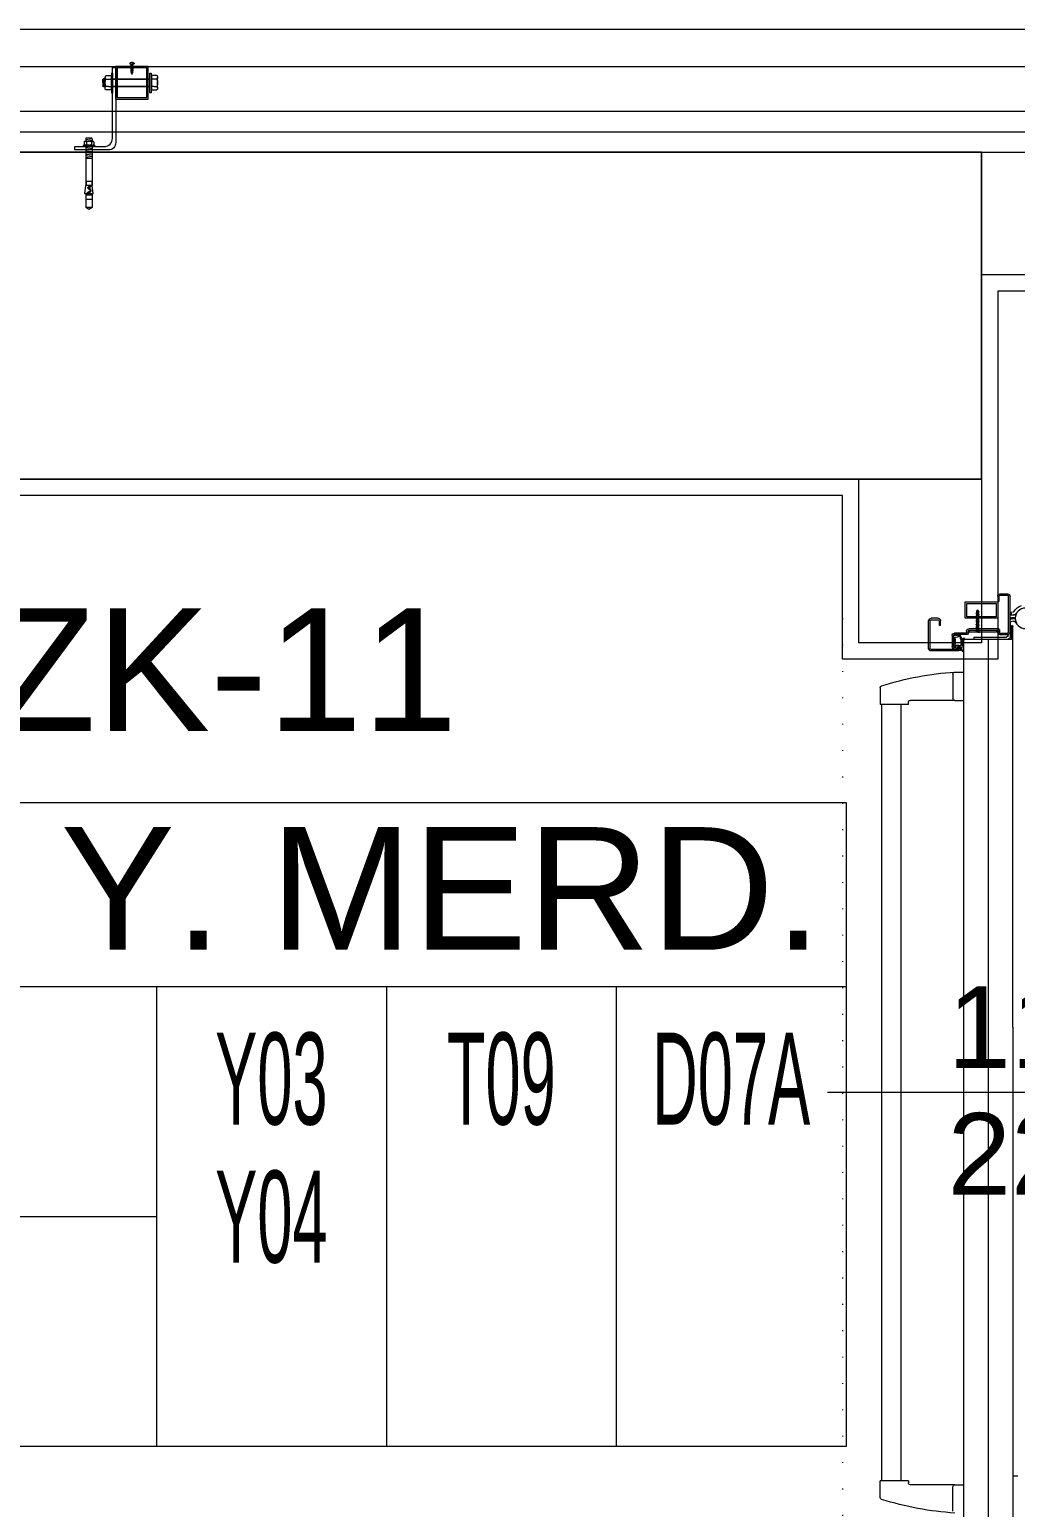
# Model space of a CAD drawing. Extents: x -1073 to 35213, y -1180 to 6950.
# Drawn here: x 3284.4 to 3405, y 3726.8 to 3907.5 of the extents above; entities that cross this region are included whole.
import ezdxf
from ezdxf.enums import TextEntityAlignment as Align

# ---------------------------------------------------------------- set-up
doc = ezdxf.new("R2010")
doc.units = 0
doc.header["$LTSCALE"] = 25
doc.linetypes.add('DOT2', pattern=[0.125, 0, -0.125])
doc.layers.get('0').update_dxf_attribs({"color": 9, "lineweight": 9})
for name, color, linetype, lineweight in [('00', 9, 'Continuous', 9), ('01', 9, 'Continuous', 9), ('06D', 9, 'Continuous', 9), ('07', 9, 'Continuous', 9), ('10', 9, 'Continuous', 9), ('10A', 9, 'Continuous', 9), ('14', 9, 'Continuous', 9), ('21_MAHAL', 9, 'Continuous', 9), ('22', 8, 'Continuous', 9), ('33', 9, 'BATTING', 9)]:
    doc.layers.add(name, color=color, linetype=linetype, lineweight=lineweight)
doc.styles.add('Arial', font='arial.ttf', dxfattribs={"height": 2.5})
doc.styles.add('MuuM_TEXT-STANDART', font='ARIALN.TTF')
doc.linetypes.add('BATTING', pattern='A,0.0001,-0.1,[134,ltypeshp.shx,S=0.1,R=0,X=-0.1,Y=0],-0.2,[134,ltypeshp.shx,S=0.1,R=180,X=0.1,Y=0],-0.1', length=0.4001)

# ---------------------------------------------------------------- blocks, each defined once
blk = doc.blocks.new('p-yng-01')
at = {"ltscale": 2}
for p, q in [((10.49, 12.39), (12.53, 12.39)), ((12.53, 8.93), (12.53, 12.39)), ((12.53, 12.21), (107.47, 12.21)), ((109.51, 12.39), (107.47, 12.39)), ((107.47, 8.93), (107.47, 12.39)), ((12.53, 9.87), (107.47, 9.87)), ((12.04, 3.24), (12.04, 8.69)), ((12.53, 8.93), (12.28, 8.93)), ((107.47, 8.93), (107.72, 8.93)), ((107.96, 3.24), (107.96, 8.69)), ((8.57, 3.24), (8.57, 2.19)), ((8.82, 3.49), (11.79, 3.49)), ((12.04, 3.24), (12.04, 2.19)), ((107.96, 3.24), (107.96, 2.19)), ((111.18, 3.49), (108.21, 3.49)), ((106.87, -3.86), (106.87, -4.46))]:
    blk.add_line(p, q, dxfattribs=at)
at = {"linetype": 'Continuous'}
for p, q in [((2, 5.3), (2, 6.17)), ((2.18, 6.17), (2.18, 5.3)), ((5.68, 6.48), (2.31, 6.48)), ((2.31, 6.3), (5.68, 6.3)), ((5.81, 2.77), (5.81, 6.17)), ((5.99, 2.77), (5.99, 6.17)), ((2.31, 5.17), (2.9, 5.17)), ((2.9, 4.99), (2.31, 4.99)), ((2.9, 4.99), (2.9, 5.17)), ((3.82, 1.85), (3.82, 3.29)), ((4, 1.85), (4, 3.29)), ((4.01, 2.75), (4.08, 2.85)), ((4.04, 3.31), (4.18, 3.39)), ((4.12, 3.59), (5.45, 3.59)), ((5.45, 3.41), (4.12, 3.41)), ((4.12, 2.8), (4.29, 2.91)), ((4.29, 2.92), (4.36, 3.22)), ((4.65, 2.36), (4.41, 2.2)), ((4.46, 2.12), (4.83, 2.36)), ((4.47, 3.41), (5.1, 3.41)), ((4.59, -3.61), (4.59, 2.09)), ((4.69, 2.19), (52, 2.19)), ((5.33, 2.76), (5.34, 3.2)), ((5.35, 3.4), (5.56, 3.32)), ((5.45, 3.23), (5.45, 3.23)), ((5.55, 3.27), (5.46, 3.27)), ((5.58, 3.24), (5.46, 2.85)), ((5.75, 3.19), (5.63, 2.79)), ((5.77, 2.42), (5.98, 2.25)), ((5.78, 2.53), (6.04, 2.33)), ((52, 2.19), (115.31, 2.19)), ((1, 0.54), (0.95, 0.49)), ((1, 0.54), (0.95, 0.49)), ((1, 0.44), (0.95, 0.49)), ((1, 0.44), (0.95, 0.49)), ((1.12, 0.58), (1, 0.54)), ((1.12, 0.58), (1, 0.54)), ((1, 0.44), (1.12, 0.4)), ((1, 0.44), (1.12, 0.4)), ((1.11, 0.4), (1.18, 0.4)), ((1.11, 0.4), (1.18, 0.4)), ((3.27, 0.58), (1.12, 0.58)), ((1.12, 0.58), (1.12, 0.4)), ((3.27, 0.58), (1.12, 0.58)), ((1.12, 0.58), (1.12, 0.4)), ((3.16, 0.4), (1.12, 0.4)), ((3.16, 0.4), (1.12, 0.4)), ((1.14, 0.33), (1.33, 0.66)), ((1.14, 0.33), (1.33, 0.66)), ((1.14, 0.33), (1.16, 0.4)), ((1.14, 0.33), (1.16, 0.4)), ((1.15, 0.32), (1.34, 0.65)), ((1.15, 0.32), (1.34, 0.65)), ((1.2, 0.4), (1.27, 0.4)), ((1.2, 0.4), (1.27, 0.4)), ((1.29, 0.58), (1.21, 0.58)), ((1.29, 0.58), (1.21, 0.58)), ((1.23, 0.33), (1.42, 0.66)), ((1.23, 0.33), (1.42, 0.66)), ((1.23, 0.33), (1.25, 0.4)), ((1.23, 0.33), (1.25, 0.4)), ((1.24, 0.32), (1.43, 0.65)), ((1.24, 0.32), (1.43, 0.65)), ((1.29, 0.4), (1.36, 0.4)), ((1.29, 0.4), (1.36, 0.4)), ((1.38, 0.58), (1.3, 0.58)), ((1.38, 0.58), (1.3, 0.58)), ((1.31, 0.58), (1.32, 0.61)), ((1.31, 0.58), (1.32, 0.61)), ((1.32, 0.33), (1.51, 0.66)), ((1.32, 0.33), (1.51, 0.66)), ((1.32, 0.33), (1.34, 0.4)), ((1.32, 0.33), (1.34, 0.4)), ((1.33, 0.32), (1.52, 0.65)), ((1.33, 0.32), (1.52, 0.65)), ((1.38, 0.4), (1.45, 0.4)), ((1.38, 0.4), (1.45, 0.4)), ((1.47, 0.58), (1.39, 0.58)), ((1.47, 0.58), (1.39, 0.58)), ((1.4, 0.58), (1.41, 0.61)), ((1.4, 0.58), (1.41, 0.61)), ((1.41, 0.33), (1.6, 0.66)), ((1.41, 0.33), (1.6, 0.66)), ((1.41, 0.33), (1.6, 0.66)), ((1.41, 0.33), (1.6, 0.66)), ((1.41, 0.33), (1.43, 0.4)), ((1.41, 0.33), (1.43, 0.4)), ((1.41, 0.33), (1.43, 0.4)), ((1.41, 0.33), (1.43, 0.4)), ((1.42, 0.32), (1.61, 0.65)), ((1.42, 0.32), (1.61, 0.65)), ((1.42, 0.32), (1.61, 0.65)), ((1.42, 0.32), (1.61, 0.65)), ((1.47, 0.4), (1.54, 0.4)), ((1.47, 0.4), (1.54, 0.4)), ((1.47, 0.4), (1.54, 0.4)), ((1.47, 0.4), (1.54, 0.4)), ((1.56, 0.58), (1.48, 0.58)), ((1.56, 0.58), (1.48, 0.58)), ((1.49, 0.58), (1.5, 0.61)), ((1.49, 0.58), (1.5, 0.61)), ((1.5, 0.33), (1.69, 0.66)), ((1.5, 0.33), (1.69, 0.66)), ((1.5, 0.33), (1.52, 0.4)), ((1.5, 0.33), (1.52, 0.4)), ((1.51, 0.32), (1.7, 0.65)), ((1.51, 0.32), (1.7, 0.65)), ((1.56, 0.4), (1.63, 0.4)), ((1.56, 0.4), (1.63, 0.4)), ((1.65, 0.58), (1.57, 0.58)), ((1.65, 0.58), (1.57, 0.58)), ((1.58, 0.58), (1.59, 0.61)), ((1.58, 0.58), (1.59, 0.61)), ((1.58, 0.58), (1.59, 0.61)), ((1.58, 0.58), (1.59, 0.61)), ((1.59, 0.33), (1.78, 0.66)), ((1.59, 0.33), (1.78, 0.66)), ((1.59, 0.33), (1.61, 0.4)), ((1.59, 0.33), (1.61, 0.4)), ((1.6, 0.32), (1.79, 0.65)), ((1.6, 0.32), (1.79, 0.65)), ((1.65, 0.4), (1.72, 0.4)), ((1.65, 0.4), (1.72, 0.4)), ((1.74, 0.58), (1.66, 0.58)), ((1.74, 0.58), (1.66, 0.58)), ((1.67, 0.58), (1.68, 0.61)), ((1.67, 0.58), (1.68, 0.61)), ((1.68, 0.33), (1.87, 0.66)), ((1.68, 0.33), (1.87, 0.66)), ((1.68, 0.33), (1.7, 0.4)), ((1.68, 0.33), (1.7, 0.4)), ((1.69, 0.32), (1.88, 0.65)), ((1.69, 0.32), (1.88, 0.65)), ((1.74, 0.4), (1.81, 0.4)), ((1.74, 0.4), (1.81, 0.4)), ((1.83, 0.58), (1.75, 0.58)), ((1.83, 0.58), (1.75, 0.58)), ((1.76, 0.58), (1.77, 0.61)), ((1.76, 0.58), (1.77, 0.61)), ((1.77, 0.33), (1.96, 0.66)), ((1.77, 0.33), (1.96, 0.66)), ((1.77, 0.33), (1.79, 0.4)), ((1.77, 0.33), (1.79, 0.4)), ((1.78, 0.32), (1.97, 0.65)), ((1.78, 0.32), (1.97, 0.65)), ((1.83, 0.4), (1.9, 0.4)), ((1.83, 0.4), (1.9, 0.4)), ((1.92, 0.58), (1.84, 0.58)), ((1.92, 0.58), (1.84, 0.58)), ((1.85, 0.58), (1.86, 0.61)), ((1.85, 0.58), (1.86, 0.61)), ((1.86, 0.33), (2.05, 0.66)), ((1.86, 0.33), (2.05, 0.66)), ((1.86, 0.33), (1.88, 0.4)), ((1.86, 0.33), (1.88, 0.4)), ((1.87, 0.32), (2.06, 0.65)), ((1.87, 0.32), (2.06, 0.65)), ((1.92, 0.4), (1.99, 0.4)), ((1.92, 0.4), (1.99, 0.4)), ((2.01, 0.58), (1.93, 0.58)), ((2.01, 0.58), (1.93, 0.58)), ((1.94, 0.58), (1.95, 0.61)), ((1.94, 0.58), (1.95, 0.61)), ((1.95, 0.33), (2.14, 0.66)), ((1.95, 0.33), (2.14, 0.66)), ((1.95, 0.33), (1.97, 0.4)), ((1.95, 0.33), (1.97, 0.4)), ((1.96, 0.32), (2.15, 0.65)), ((1.96, 0.32), (2.15, 0.65)), ((2, -2), (2, 0.69)), ((2.01, 0.4), (2.08, 0.4)), ((2.01, 0.4), (2.08, 0.4)), ((2.1, 0.58), (2.02, 0.58)), ((2.1, 0.58), (2.02, 0.58)), ((2.03, 0.58), (2.04, 0.61)), ((2.03, 0.58), (2.04, 0.61)), ((2.04, 0.33), (2.23, 0.66)), ((2.04, 0.33), (2.23, 0.66)), ((2.04, 0.33), (2.06, 0.4)), ((2.04, 0.33), (2.06, 0.4)), ((2.05, 0.32), (2.24, 0.65)), ((2.05, 0.32), (2.24, 0.65)), ((2.1, 0.4), (2.17, 0.4)), ((2.1, 0.4), (2.17, 0.4)), ((2.19, 0.58), (2.11, 0.58)), ((2.19, 0.58), (2.11, 0.58)), ((2.12, 0.58), (2.13, 0.61)), ((2.12, 0.58), (2.13, 0.61)), ((2.13, 0.33), (2.32, 0.66)), ((2.13, 0.33), (2.32, 0.66)), ((2.13, 0.33), (2.15, 0.4)), ((2.13, 0.33), (2.15, 0.4)), ((2.14, 0.32), (2.33, 0.65)), ((2.14, 0.32), (2.33, 0.65)), ((2.19, 0.4), (2.26, 0.4)), ((2.19, 0.4), (2.26, 0.4)), ((2.28, 0.58), (2.2, 0.58)), ((2.28, 0.58), (2.2, 0.58)), ((2.21, 0.58), (2.22, 0.61)), ((2.21, 0.58), (2.22, 0.61)), ((2.22, 0.33), (2.41, 0.66)), ((2.22, 0.33), (2.41, 0.66)), ((2.22, 0.33), (2.24, 0.4)), ((2.22, 0.33), (2.24, 0.4)), ((2.23, 0.32), (2.42, 0.65)), ((2.23, 0.32), (2.42, 0.65)), ((2.28, 0.4), (2.35, 0.4)), ((2.28, 0.4), (2.35, 0.4)), ((2.37, 0.58), (2.29, 0.58)), ((2.37, 0.58), (2.29, 0.58)), ((2.3, 0.58), (2.31, 0.61)), ((2.3, 0.58), (2.31, 0.61)), ((2.31, 0.33), (2.5, 0.66)), ((2.31, 0.33), (2.5, 0.66)), ((2.31, 0.33), (2.33, 0.4)), ((2.31, 0.33), (2.33, 0.4)), ((2.32, 0.32), (2.51, 0.65)), ((2.32, 0.32), (2.51, 0.65)), ((2.37, 0.4), (2.44, 0.4)), ((2.37, 0.4), (2.44, 0.4)), ((2.46, 0.58), (2.38, 0.58)), ((2.46, 0.58), (2.38, 0.58)), ((2.39, 0.58), (2.4, 0.61)), ((2.39, 0.58), (2.4, 0.61)), ((2.4, 0.33), (2.59, 0.66)), ((2.4, 0.33), (2.59, 0.66)), ((2.4, 0.33), (2.59, 0.66)), ((2.4, 0.33), (2.59, 0.66)), ((2.4, 0.33), (2.42, 0.4)), ((2.4, 0.33), (2.42, 0.4)), ((2.4, 0.33), (2.42, 0.4)), ((2.4, 0.33), (2.42, 0.4)), ((2.41, 0.32), (2.6, 0.65)), ((2.41, 0.32), (2.6, 0.65)), ((2.41, 0.32), (2.6, 0.65)), ((2.41, 0.32), (2.6, 0.65)), ((2.46, 0.4), (2.53, 0.4)), ((2.46, 0.4), (2.56, 0.4)), ((2.46, 0.4), (2.53, 0.4)), ((2.46, 0.4), (2.56, 0.4)), ((2.55, 0.58), (2.47, 0.58)), ((2.55, 0.58), (2.47, 0.58)), ((2.48, 0.58), (2.49, 0.61)), ((2.48, 0.58), (2.49, 0.61)), ((2.49, 0.33), (2.68, 0.66)), ((2.49, 0.33), (2.68, 0.66)), ((2.49, 0.33), (2.51, 0.4)), ((2.49, 0.33), (2.51, 0.4)), ((2.5, 0.32), (2.69, 0.65)), ((2.5, 0.32), (2.69, 0.65)), ((2.55, 0.4), (2.62, 0.4)), ((2.55, 0.4), (2.62, 0.4)), ((2.64, 0.58), (2.56, 0.58)), ((2.6, 0.58), (2.56, 0.58)), ((2.64, 0.58), (2.56, 0.58)), ((2.6, 0.58), (2.56, 0.58)), ((2.6, 0.4), (2.56, 0.4)), ((2.6, 0.4), (2.56, 0.4)), ((2.57, 0.58), (2.58, 0.61)), ((2.57, 0.58), (2.58, 0.61)), ((2.57, 0.58), (2.58, 0.61)), ((2.57, 0.58), (2.58, 0.61)), ((2.58, 0.33), (2.77, 0.66)), ((2.58, 0.33), (2.77, 0.66)), ((2.58, 0.33), (2.6, 0.4)), ((2.58, 0.33), (2.6, 0.4)), ((2.59, 0.32), (2.78, 0.65)), ((2.59, 0.32), (2.78, 0.65)), ((2.64, 0.4), (2.71, 0.4)), ((2.73, 0.58), (2.65, 0.58)), ((2.66, 0.58), (2.67, 0.61)), ((2.67, 0.33), (2.86, 0.66)), ((2.67, 0.33), (2.69, 0.4)), ((2.68, 0.32), (2.87, 0.65)), ((2.73, 0.4), (2.8, 0.4)), ((2.82, 0.58), (2.74, 0.58)), ((2.75, 0.58), (2.76, 0.61)), ((2.76, 0.33), (2.95, 0.66)), ((2.76, 0.33), (2.78, 0.4)), ((2.77, 0.32), (2.96, 0.65)), ((2.82, 0.4), (2.89, 0.4)), ((2.91, 0.58), (2.83, 0.58)), ((2.84, 0.58), (2.85, 0.61)), ((2.85, 0.33), (3.04, 0.66)), ((2.85, 0.33), (2.87, 0.4)), ((2.86, 0.32), (3.05, 0.65)), ((2.91, 0.4), (2.98, 0.4)), ((3, 0.58), (2.92, 0.58)), ((2.93, 0.58), (2.94, 0.61)), ((2.94, 0.33), (3.13, 0.66)), ((2.94, 0.33), (2.96, 0.4)), ((2.95, 0.32), (3.14, 0.65)), ((3, 0.4), (3.07, 0.4)), ((3.09, 0.58), (3.01, 0.58)), ((3.02, 0.58), (3.03, 0.61)), ((3.03, 0.33), (3.22, 0.66)), ((3.03, 0.33), (3.05, 0.4)), ((3.04, 0.32), (3.23, 0.65)), ((3.09, 0.4), (3.16, 0.4)), ((3.18, 0.58), (3.1, 0.58)), ((3.11, 0.58), (3.12, 0.61)), ((3.12, 0.33), (3.31, 0.66)), ((3.12, 0.33), (3.14, 0.4)), ((3.13, 0.32), (3.32, 0.65)), ((3.18, 0.4), (3.25, 0.4)), ((3.27, 0.58), (3.19, 0.58)), ((3.2, 0.58), (3.21, 0.61)), ((3.21, 0.33), (3.4, 0.66)), ((3.21, 0.33), (3.23, 0.4)), ((3.22, 0.32), (3.41, 0.65)), ((3.27, 0.4), (3.34, 0.4)), ((3.36, 0.58), (3.28, 0.58)), ((3.29, 0.58), (3.3, 0.61)), ((3.3, -1.95), (3.3, 1.56)), ((3.3, 0.33), (3.49, 0.66)), ((3.3, 0.33), (3.32, 0.4)), ((3.31, 0.32), (3.5, 0.65)), ((3.36, 0.4), (3.43, 0.4)), ((3.45, 0.58), (3.37, 0.58)), ((3.38, 0.58), (3.39, 0.61)), ((3.39, 0.33), (3.58, 0.66)), ((3.39, 0.33), (3.41, 0.4)), ((3.4, 0.32), (3.59, 0.65)), ((3.45, 0.4), (3.55, 0.4)), ((3.54, 0.58), (3.46, 0.58)), ((3.47, 0.58), (3.48, 0.61)), ((3.48, -1.98), (3.48, 1.56)), ((3.68, 1.45), (3.48, 1.45)), ((3.59, 0.58), (3.55, 0.58)), ((3.59, 0.4), (3.55, 0.4)), ((3.56, 0.58), (3.57, 0.61)), ((3.59, 1.63), (3.62, 1.62)), ((3.65, 0.74), (3.59, 0.58)), ((3.65, 0.24), (3.59, 0.4)), ((3.68, 0.52), (3.64, 0.52)), ((3.68, 0.46), (3.64, 0.46)), ((3.7, 1.78), (3.67, 1.79)), ((3.68, -1.86), (3.68, 1.45)), ((3.68, 0.52), (3.68, 0.73)), ((3.68, 0.46), (3.68, 0.24)), ((4.3, 0.93), (4.59, 0.93)), ((4.3, 0.93), (4.3, -3.06)), ((-0.99, -2.3), (-0.99, -3.2)), ((-0.81, -2.3), (-0.81, -3.2)), ((-0.1, -2.18), (-0.69, -2.18)), ((3.7, -3.32), (-0.69, -3.32)), ((3.7, -3.5), (-0.69, -3.5)), ((-0.1, -2), (-0.1, -2.18)), ((1.23, -3.95), (1.3, -3.6)), ((1.3, -3.6), (1.59, -3.67)), ((1.59, -3.5), (1.59, -4.06)), ((1.89, -3.5), (1.89, -4.13)), ((2.7, -3.56), (2.62, -3.56)), ((4.4, -3.56), (2.7, -3.56)), ((3.3, -2.18), (3.3, -1.95)), ((3.3, -1.95), (3.3, -1.98)), ((3.3, -1.95), (3.3, -1.98)), ((3.48, -1.86), (3.68, -1.86)), ((3.59, -2.04), (3.62, -2.03)), ((3.7, -2.19), (3.67, -2.2)), ((3.82, -2.26), (3.82, -3.2)), ((4, -2.26), (4, -3.2)), ((4.1, -3.26), (4, -3.26)), ((4.4, -3.66), (4.4, -3.56)), ((1.59, -3.67), (1.49, -4.14)), ((2.84, -4.45), (2.42, -4.08)), ((2.9, -3.66), (2.9, -3.76)), ((2.9, -3.66), (4.54, -3.66)), ((52, -3.86), (3, -3.86)), ((52, -3.86), (117.3, -3.86))]:
    blk.add_line(p, q, dxfattribs=at)
at = {"linetype": 'DOT2'}
blk.add_lwpolyline([(2, 17), (118, 17)], dxfattribs=at)
at = {"linetype": 'Continuous'}
for points in [[(2, -2), (2, 2), (0, 2), (0, -2)], [(1.8, -1.8), (1.8, 1.8), (0.2, 1.8), (0.2, -1.8)]]:
    blk.add_lwpolyline(points, close=True, dxfattribs=at)
at = {"ltscale": 0.29}
blk.add_lwpolyline([(4.69, -0.83), (115.31, -0.84)], dxfattribs=at)
at = {"linetype": 'Continuous'}
blk.add_lwpolyline([(-0.69, -2), (-0.1, -2)], dxfattribs=at)
blk.add_circle((2, -5.39), 1.26, dxfattribs=at)
at = {"ltscale": 2}
for centre, radius, start, end in [((45.73, 0.95), 37.22, 162.3802, 176.4723), ((10.49, 12.15), 0.247, 90, 162.3802), ((109.51, 12.15), 0.247, 17.6198, 90), ((74.27, 0.95), 37.22, 3.5277, 17.6198), ((12.28, 8.69), 0.247, 90, 180), ((107.72, 8.69), 0.247, 0, 90), ((8.82, 3.24), 0.247, 90, 180), ((11.79, 3.24), 0.247, 0, 90), ((108.21, 3.24), 0.247, 90, 180)]:
    blk.add_arc(centre, radius, start, end, dxfattribs=at)
at = {"linetype": 'Continuous'}
for centre, radius, start, end in [((2.31, 6.17), 0.309, 90, 180), ((2.31, 6.17), 0.13, 90, 180), ((5.68, 6.17), 0.309, 0, 90), ((5.68, 6.17), 0.309, 0, 90), ((5.68, 6.17), 0.13, 0, 90), ((5.68, 6.17), 0.13, 0, 90), ((2.31, 5.3), 0.309, 180, 270), ((2.31, 5.3), 0.13, 180, 270), ((3.56, 1.56), 0.259, 63.211, 180), ((3.74, 1.85), 0.259, 243.215, 0), ((3.74, 1.85), 0.0798, 243.2115, 0), ((4.12, 3.29), 0.299, 90, 180), ((4.12, 3.29), 0.12, 90, 180), ((4.03, 3.12), 0.0312, 100.8786, 243.4258), ((4.1, 2.71), 0.0959, 154.0369, 249.2134), ((4.1, 3.22), 0.157, 239.3013, 259.1148), ((4.13, 2.86), 0.133, 128.8627, 148.8778), ((4.03, 2.92), 0.0132, 148.8705, 187.3774), ((4.04, 2.92), 0.0264, 187.3783, 268.9641), ((4.06, 3.29), 0.0235, 121.8829, 242.3954), ((4.04, 3.23), 0.0871, 263.7597, 337.0285), ((4.05, 2.85), 0.049, 80.765, 103.2427), ((3.68, 2.57), 0.784, 57.2254, 62.3935), ((4.01, 3.04), 0.0905, 294.1976, 348.1638), ((4.06, 2.87), 0.0282, 333.7959, 80.7687), ((4.06, 3.03), 0.0377, 348.1661, 79.1104), ((5.9, 6.49), 4.28, 244.6875, 253.0507), ((4.09, 3.21), 0.0282, 337.0285, 57.2131), ((4.16, 2.77), 0.0479, 134.0198, 235.7455), ((4.92, 4.02), 1.51, 238.7149, 261.6894), ((4.25, 3.27), 0.141, 80.0177, 120.3968), ((4.77, 6.23), 2.87, 260.017, 279.9465), ((4.27, 2.93), 0.0188, 312.4272, 347.199), ((4.39, 3.22), 0.0358, 79.2474, 167.2037), ((4.44, 2.16), 0.0479, 122.6999, 302.6999), ((4.83, 5.51), 2.3, 259.2417, 281.0784), ((4.69, 2.09), 0.0998, 90, 180), ((4.64, 2.37), 0.0192, 302.623, 73.0521), ((5.05, 4.91), 2.41, 261.4527, 275.8288), ((4.85, 2.33), 0.0383, 85.2104, 122.7022), ((5.09, 5.19), 2.83, 265.2016, 282.9973), ((5.29, 3.26), 0.153, 69.1739, 99.9465), ((5.28, 3.2), 0.0575, 359.4411, 101.073), ((5.29, 2.59), 0.0767, 275.8292, 21.9624), ((5.74, 2.77), 0.403, 181.2939, 201.9637), ((5.46, 3.25), 0.0235, 90.7292, 220.5483), ((5.72, 2.77), 0.274, 162.8619, 0), ((5.45, 3.28), 0.309, 342.8599, 90), ((5.45, 3.28), 0.13, 342.8582, 90), ((5.32, 3.1), 0.183, 14.7185, 46.0603), ((6.28, 2.82), 0.796, 175.9723, 187.9232), ((5.59, 2.86), 0.108, 139.809, 171.2848), ((5.7, 2.74), 0.216, 188.6789, 284.0284), ((5.12, 3), 0.405, 353.3622, 21.0615), ((5.47, 2.96), 0.0518, 319.8052, 349.7927), ((5.55, 3.3), 0.0223, 269.4232, 71.2563), ((5.72, 2.77), 0.0948, 162.8632, 0), ((5.74, 2.38), 0.0479, 51.8479, 102.9919), ((5.76, 2.51), 0.0288, 52.198, 104.0165), ((6.01, 2.29), 0.0479, 232.201, 52.2001), ((0.94, 0.72), 0.235, 274.361, 322.1025), ((0.94, 0.72), 0.235, 274.361, 322.1025), ((0.94, 0.25), 0.235, 37.8975, 85.639), ((0.94, 0.25), 0.235, 37.8975, 85.639), ((1.15, 0.33), 0.00583, 150.3204, 330.3204), ((1.15, 0.33), 0.00583, 150.3204, 330.3204), ((1.24, 0.33), 0.00583, 150.3204, 330.3204), ((1.24, 0.33), 0.00583, 150.3204, 330.3204), ((1.33, 0.33), 0.00583, 150.3204, 330.3204), ((1.33, 0.33), 0.00583, 150.3204, 330.3204), ((1.34, 0.66), 0.00583, 330.3204, 150.3204), ((1.34, 0.66), 0.00583, 330.3204, 150.3204), ((1.42, 0.33), 0.00583, 150.3204, 330.3204), ((1.42, 0.33), 0.00583, 150.3204, 330.3204), ((1.42, 0.33), 0.00583, 150.3204, 330.3204), ((1.42, 0.33), 0.00583, 150.3204, 330.3204), ((1.43, 0.66), 0.00583, 330.3204, 150.3204), ((1.43, 0.66), 0.00583, 330.3204, 150.3204), ((1.51, 0.33), 0.00583, 150.3204, 330.3204), ((1.51, 0.33), 0.00583, 150.3204, 330.3204), ((1.51, 0.33), 0.00583, 150.3204, 330.3204), ((1.51, 0.33), 0.00583, 150.3204, 330.3204), ((1.52, 0.66), 0.00583, 330.3204, 150.3204), ((1.52, 0.66), 0.00583, 330.3204, 150.3204), ((1.6, 0.33), 0.00583, 150.3204, 330.3204), ((1.6, 0.33), 0.00583, 150.3204, 330.3204), ((1.61, 0.66), 0.00583, 330.3204, 150.3204), ((1.61, 0.66), 0.00583, 330.3204, 150.3204), ((1.61, 0.66), 0.00583, 330.3204, 150.3204), ((1.61, 0.66), 0.00583, 330.3204, 150.3204), ((1.69, 0.33), 0.00583, 150.3204, 330.3204), ((1.69, 0.33), 0.00583, 150.3204, 330.3204), ((1.7, 0.66), 0.00583, 330.3204, 150.3204), ((1.7, 0.66), 0.00583, 330.3204, 150.3204), ((1.78, 0.33), 0.00583, 150.3204, 330.3204), ((1.78, 0.33), 0.00583, 150.3204, 330.3204), ((1.79, 0.66), 0.00583, 330.3204, 150.3204), ((1.79, 0.66), 0.00583, 330.3204, 150.3204), ((1.87, 0.33), 0.00583, 150.3204, 330.3204), ((1.87, 0.33), 0.00583, 150.3204, 330.3204), ((1.88, 0.66), 0.00583, 330.3204, 150.3204), ((1.88, 0.66), 0.00583, 330.3204, 150.3204), ((1.96, 0.33), 0.00583, 150.3204, 330.3204), ((1.96, 0.33), 0.00583, 150.3204, 330.3204), ((1.97, 0.66), 0.00583, 330.3204, 150.3204), ((1.97, 0.66), 0.00583, 330.3204, 150.3204), ((2.05, 0.33), 0.00583, 150.3204, 330.3204), ((2.05, 0.33), 0.00583, 150.3204, 330.3204), ((2.06, 0.66), 0.00583, 330.3204, 150.3204), ((2.06, 0.66), 0.00583, 330.3204, 150.3204), ((2.14, 0.33), 0.00583, 150.3204, 330.3204), ((2.14, 0.33), 0.00583, 150.3204, 330.3204), ((2.15, 0.66), 0.00583, 330.3204, 150.3204), ((2.15, 0.66), 0.00583, 330.3204, 150.3204), ((2.23, 0.33), 0.00583, 150.3204, 330.3204), ((2.23, 0.33), 0.00583, 150.3204, 330.3204), ((2.24, 0.66), 0.00583, 330.3204, 150.3204), ((2.24, 0.66), 0.00583, 330.3204, 150.3204), ((2.32, 0.33), 0.00583, 150.3204, 330.3204), ((2.32, 0.33), 0.00583, 150.3204, 330.3204), ((2.33, 0.66), 0.00583, 330.3204, 150.3204), ((2.33, 0.66), 0.00583, 330.3204, 150.3204), ((2.41, 0.33), 0.00583, 150.3204, 330.3204), ((2.41, 0.33), 0.00583, 150.3204, 330.3204), ((2.41, 0.33), 0.00583, 150.3204, 330.3204), ((2.41, 0.33), 0.00583, 150.3204, 330.3204), ((2.42, 0.66), 0.00583, 330.3204, 150.3204), ((2.42, 0.66), 0.00583, 330.3204, 150.3204), ((2.5, 0.33), 0.00583, 150.3204, 330.3204), ((2.5, 0.33), 0.00583, 150.3204, 330.3204), ((2.51, 0.66), 0.00583, 330.3204, 150.3204), ((2.51, 0.66), 0.00583, 330.3204, 150.3204), ((2.59, 0.33), 0.00583, 150.3204, 330.3204), ((2.59, 0.33), 0.00583, 150.3204, 330.3204), ((2.6, 0.66), 0.00583, 330.3204, 150.3204), ((2.6, 0.66), 0.00583, 330.3204, 150.3204), ((2.6, 0.66), 0.00583, 330.3204, 150.3204), ((2.6, 0.66), 0.00583, 330.3204, 150.3204), ((2.68, 0.33), 0.00583, 150.3204, 330.3204), ((2.69, 0.66), 0.00583, 330.3204, 150.3204), ((2.77, 0.33), 0.00583, 150.3204, 330.3204), ((2.78, 0.66), 0.00583, 330.3204, 150.3204), ((2.86, 0.33), 0.00583, 150.3204, 330.3204), ((2.87, 0.66), 0.00583, 330.3204, 150.3204), ((2.95, 0.33), 0.00583, 150.3204, 330.3204), ((2.96, 0.66), 0.00583, 330.3204, 150.3204), ((3.04, 0.33), 0.00583, 150.3204, 330.3204), ((3.05, 0.66), 0.00583, 330.3204, 150.3204), ((3.13, 0.33), 0.00583, 150.3204, 330.3204), ((3.14, 0.66), 0.00583, 330.3204, 150.3204), ((3.22, 0.33), 0.00583, 150.3204, 330.3204), ((3.23, 0.66), 0.00583, 330.3204, 150.3204), ((3.31, 0.33), 0.00583, 150.3204, 330.3204), ((3.32, 0.66), 0.00583, 330.3204, 150.3204), ((3.4, 0.33), 0.00583, 150.3204, 330.3204), ((3.41, 0.66), 0.00583, 330.3204, 150.3204), ((3.56, 1.56), 0.0798, 63.202, 180), ((3.5, 0.66), 0.00583, 330.3204, 150.3204), ((3.59, 0.66), 0.00583, 330.3204, 150.3204), ((3.64, 0.49), 0.0291, 90, 270), ((3.66, 0.73), 0.015, 0, 150.0864), ((3.66, 0.24), 0.015, 209.9136, 0), ((-0.69, -2.3), 0.299, 90, 180), ((-0.69, -3.2), 0.299, 180, 270), ((-0.69, -2.3), 0.12, 90, 180), ((-0.69, -3.2), 0.12, 180, 270), ((2.62, -3.86), 0.599, 143.1286, 207.6333), ((2.62, -3.86), 0.299, 90, 228.3987), ((3, -3.66), 0.0998, 90, 180), ((3.56, -1.97), 0.259, 181.1025, 296.789), ((3.56, -1.97), 0.0798, 183.5852, 296.798), ((3.74, -2.26), 0.259, 0, 116.785), ((3.74, -2.26), 0.0798, 0, 116.7885), ((3.7, -3.2), 0.299, 270, 0), ((3.7, -3.2), 0.12, 270, 0), ((4.1, -3.06), 0.2, 270, 0), ((4.1, -3.06), 0.499, 270, 0), ((4.54, -3.61), 0.0499, 270, 0), ((2, -5.39), 1.63, 118.3166, 163.1721), ((1.2, -4.07), 0.297, 318.0259, 347.3911), ((1.39, -4.06), 0.2, 292.0474, 0), ((3, -3.76), 0.0998, 180, 270)]:
    blk.add_arc(centre, radius, start, end, dxfattribs=at)
at = {"linetype": 'DOT2'}
blk.add_arc((2, -5.39), 115.41, 269.9997, 0.8132, dxfattribs=at)
blk = doc.blocks.new('0_doorno')
blk.add_lwpolyline([(4.5, 0), (12.5, 0)])
blk.add_ellipse((0, 0), major_axis=(-4.5, 0), ratio=0.666667)
at = {"style": 'Arial'}
blk.add_attdef('YUKSEKLIK', text='', height=2, dxfattribs=at).set_placement((5, 5.9), align=Align.TOP_LEFT)
blk.add_attdef('GENISLIK', text='', height=2, dxfattribs=at).set_placement((5, -1.895), align=Align.BOTTOM_LEFT)
blk.add_attdef('KAPINO', text='', height=1.4, dxfattribs=at).set_placement((-0.019, -0.035), align=Align.MIDDLE)
blk = doc.blocks.new('cxvxv')
for p, q in [((-21988.4, 8560.98, 0), (-21988.4, 8560.32, 0)), ((-21988.4, 8560.32, 0), (-21986.64, 8560.32, 0)), ((-21986.86, 8561.07, 0), (-21988.18, 8561.07, 0)), ((-21988.02, 8561.25, 0), (-21987.03, 8561.3, 0)), ((-21988.02, 8561.25, 0), (-21988, 8561.26, 0)), ((-21988, 8561.23, 0), (-21988.02, 8561.25, 0)), ((-21988.02, 8561.13, 0), (-21987.03, 8561.19, 0)), ((-21988.02, 8561.13, 0), (-21988, 8561.14, 0)), ((-21988, 8561.11, 0), (-21988.02, 8561.13, 0)), ((-21988.02, 8560.32, 0), (-21987.02, 8560.32, 0)), ((-21988.02, 8560.28, 0), (-21988.02, 8560.32, 0)), ((-21988.02, 8560.11, 0), (-21988.02, 8555.61, 0)), ((-21988, 8561.3, 0), (-21987.94, 8561.35, 0)), ((-21988, 8561.26, 0), (-21988, 8561.3, 0)), ((-21988, 8561.14, 0), (-21988, 8561.23, 0)), ((-21988, 8561.07, 0), (-21988, 8561.11, 0)), ((-21987.96, 8560.98, 0), (-21987.96, 8560.32, 0)), ((-21987.54, 8561.35, 0), (-21987.94, 8561.35, 0)), ((-21987.7, 8561.05, 0), (-21987.7, 8561.08, 0)), ((-21987.7, 8561.07, 0), (-21987.7, 8561.07, 0)), ((-21987.54, 8561.35, 0), (-21987.1, 8561.35, 0)), ((-21987.03, 8561.3, 0), (-21987.1, 8561.35, 0)), ((-21987.08, 8560.64, 0), (-21987.08, 8560.98, 0)), ((-21987.08, 8560.64, 0), (-21987.08, 8560.32, 0)), ((-21987.06, 8560.32, 0), (-21987.06, 8560.28, 0)), ((-21987.06, 8555.61, 0), (-21987.06, 8560.11, 0)), ((-21987.05, 8561.32, 0), (-21987.03, 8561.3, 0)), ((-21987.03, 8561.3, 0), (-21987.05, 8561.28, 0)), ((-21987.03, 8561.3, 0), (-21987.05, 8561.29, 0)), ((-21987.05, 8561.28, 0), (-21987.05, 8561.2, 0)), ((-21987.05, 8561.2, 0), (-21987.03, 8561.19, 0)), ((-21987.03, 8561.19, 0), (-21987.05, 8561.17, 0)), ((-21987.05, 8561.17, 0), (-21987.05, 8561.08, 0)), ((-21987.05, 8561.08, 0), (-21987.03, 8561.07, 0)), ((-21987.02, 8560.32, 0), (-21987.02, 8560.28, 0)), ((-21987.02, 8555.61, 0), (-21987.02, 8560.11, 0)), ((-21986.64, 8560.32, 0), (-21986.64, 8560.98, 0)), ((-21988.4, 8555.4, 0), (-21986.64, 8555.4, 0)), ((-21988.4, 8554.74, 0), (-21988.4, 8555.4, 0)), ((-21986.86, 8554.65, 0), (-21988.17, 8554.65, 0)), ((-21988.02, 8555.44, 0), (-21988.02, 8555.4, 0)), ((-21988.02, 8555.4, 0), (-21987.02, 8555.4, 0)), ((-21987.96, 8554.74, 0), (-21987.96, 8555.4, 0)), ((-21987.08, 8555.08, 0), (-21987.08, 8555.4, 0)), ((-21987.08, 8555.08, 0), (-21987.08, 8554.74, 0)), ((-21987.06, 8555.4, 0), (-21987.06, 8555.44, 0)), ((-21987.02, 8555.4, 0), (-21987.02, 8555.44, 0)), ((-21986.64, 8555.4, 0), (-21986.64, 8554.74, 0))]:
    blk.add_line(p, q)
at = {"elevation": 0}
for points in [[(-21986.3, 8560.11), (-21988.7, 8560.11), (-21988.7, 8560.28), (-21986.3, 8560.28)], [(-21986.3, 8555.61), (-21988.7, 8555.61), (-21988.7, 8555.44), (-21986.3, 8555.44)]]:
    blk.add_lwpolyline(points, close=True, dxfattribs=at)
for points in [[(-21987.98, 8560.28), (-21987.98, 8560.32)], [(-21987.98, 8560.11), (-21987.98, 8555.61)], [(-21987.98, 8555.44), (-21987.98, 8555.4)]]:
    blk.add_lwpolyline(points, dxfattribs=at)
for centre, radius, start, end in [((-21988.18, 8560.75, 0), 0.315, 45.8497, 134.1503), ((-21987.52, 8559.95, 0), 1.12, 66.8701, 113.1299), ((-21987.52, 8559.95, 0), 1.12, 66.8701, 113.1299), ((-21986.86, 8560.76, 0), 0.313, 45.449, 134.551), ((-21988.18, 8554.97, 0), 0.315, 225.8497, 314.1503), ((-21987.52, 8555.77, 0), 1.12, 246.8701, 293.1299), ((-21987.52, 8555.77, 0), 1.12, 246.8701, 293.1299), ((-21986.86, 8554.96, 0), 0.313, 225.449, 314.551)]:
    blk.add_arc(centre, radius, start, end)
blk = doc.blocks.new('VIDA')
for p, q in [((-18071.9, 6524), (-18070.1, 6524.7)), ((-18069.7, 6524.9), (-18070.6, 6523.2)), ((-18070.6, 6523.2), (-18070.1, 6524.7)), ((-18070.1, 6524.7), (-18069.9, 6525.1)), ((-18069.9, 6525.1), (-18070.1, 6524.1)), ((-18070, 6524.3), (-18069.8, 6525.1)), ((-18069.9, 6525.1), (-18069.8, 6525.1)), ((-18069.8, 6525.1), (-18069.7, 6524.9)), ((-18069.7, 6524.9), (-18069.3, 6525)), ((-18069.6, 6522.8), (-18069.1, 6525)), ((-18068.9, 6525.3), (-18069.4, 6522.4)), ((-18069.3, 6522.4), (-18068.9, 6525.3)), ((-18069.3, 6525), (-18069.1, 6525)), ((-18069.1, 6525), (-18068.9, 6525.3)), ((-18068.9, 6525.3), (-18068.9, 6525.3)), ((-18068.9, 6525.3), (-18068.7, 6525)), ((-18068.7, 6522.8), (-18068.2, 6525)), ((-18068.7, 6525), (-18068.2, 6525)), ((-18068, 6525.3), (-18068.5, 6522.4)), ((-18068.4, 6522.4), (-18067.9, 6525.3)), ((-18068.2, 6525), (-18068, 6525.3)), ((-18067.7, 6525), (-18068.2, 6522.8)), ((-18067.9, 6525.3), (-18068, 6525.3)), ((-18067.9, 6525.3), (-18067.7, 6525)), ((-18067.7, 6522.8), (-18067.2, 6525)), ((-18067.7, 6525), (-18067.2, 6525)), ((-18067, 6525.3), (-18067.5, 6522.4)), ((-18067.4, 6522.4), (-18066.9, 6525.3)), ((-18067.2, 6525), (-18067, 6525.3)), ((-18066.7, 6525), (-18067.2, 6522.8)), ((-18066.9, 6525.3), (-18067, 6525.3)), ((-18066.9, 6525.3), (-18066.7, 6525)), ((-18066.3, 6525), (-18066.7, 6525)), ((-18066.7, 6522.8), (-18066.3, 6525)), ((-18066.1, 6525.3), (-18066.5, 6522.4)), ((-18066.5, 6522.4), (-18066, 6525.3)), ((-18066.3, 6525), (-18066.1, 6525.3)), ((-18065.8, 6525), (-18066.3, 6522.8)), ((-18066, 6525.3), (-18066.1, 6525.3)), ((-18066, 6525.3), (-18065.8, 6525)), ((-18065.8, 6522.8), (-18065.3, 6525)), ((-18065.8, 6525), (-18065.3, 6525)), ((-18065.1, 6525.3), (-18065.6, 6522.4)), ((-18065.5, 6522.4), (-18065, 6525.3)), ((-18065.3, 6525), (-18065.1, 6525.3)), ((-18064.8, 6525), (-18065.3, 6522.8)), ((-18065.1, 6525.3), (-18065, 6525.3)), ((-18065, 6525.3), (-18064.8, 6525)), ((-18064.8, 6525), (-18064.3, 6525)), ((-18064.8, 6522.8), (-18064.3, 6525)), ((-18064.1, 6525.3), (-18064.6, 6522.4)), ((-18064.5, 6522.4), (-18064, 6525.3)), ((-18064.3, 6525), (-18064.1, 6525.3)), ((-18063.8, 6525), (-18064.3, 6522.8)), ((-18064, 6525.3), (-18064.1, 6525.3)), ((-18064, 6525.3), (-18063.8, 6525)), ((-18063.8, 6522.8), (-18062, 6525)), ((-18062, 6525), (-18063.8, 6525)), ((-18063.6, 6522.4), (-18061.7, 6525.3)), ((-18061.8, 6525.3), (-18063.6, 6522.4)), ((-18061.5, 6525), (-18063.4, 6522.8)), ((-18061.7, 6525.3), (-18063.2, 6525.3)), ((-18062.6, 6522.4), (-18062.1, 6525.3)), ((-18062.4, 6525), (-18062.2, 6525.3)), ((-18061.5, 6525), (-18062.4, 6525)), ((-18061.5, 6522.8), (-18062.4, 6525)), ((-18061.9, 6525), (-18062.4, 6522.8)), ((-18062.2, 6525.3), (-18062.1, 6525.3)), ((-18062.2, 6525.3), (-18061.3, 6522.4)), ((-18062.1, 6525.3), (-18061.9, 6525)), ((-18062, 6525), (-18061.8, 6525.3)), ((-18061.9, 6525), (-18061.4, 6525)), ((-18061.9, 6522.8), (-18061.4, 6525)), ((-18061.2, 6525.3), (-18061.7, 6522.4)), ((-18061.7, 6525.3), (-18061.5, 6525)), ((-18061.6, 6522.4), (-18061.2, 6525.3)), ((-18061.4, 6525), (-18061.2, 6525.3)), ((-18061, 6525), (-18061.4, 6522.8)), ((-18061.2, 6525.3), (-18061, 6525)), ((-18061.2, 6525.3), (-18061.2, 6525.3)), ((-18061, 6525), (-18060.5, 6525)), ((-18060.9, 6522.8), (-18060.5, 6525)), ((-18060.7, 6522.4), (-18060.2, 6525.3)), ((-18060.3, 6525.3), (-18060.7, 6522.4)), ((-18060.5, 6525), (-18060.3, 6525.3)), ((-18060, 6525), (-18060.5, 6522.8)), ((-18060.3, 6525.3), (-18060.2, 6525.3)), ((-18060.2, 6525.3), (-18060, 6525)), ((-18060, 6525), (-18059.5, 6525)), ((-18060, 6522.8), (-18059.5, 6525)), ((-18059.3, 6525.3), (-18059.8, 6522.4)), ((-18059.7, 6522.4), (-18059.2, 6525.3)), ((-18059.5, 6525), (-18059.3, 6525.3)), ((-18059.3, 6525.3), (-18059.2, 6525.3)), ((-18058.1, 6526.6), (-18059.2, 6526.6)), ((-18059.2, 6521.2), (-18059.2, 6526.6)), ((-18072, 6523.9), (-18071.9, 6524)), ((-18071.9, 6523.8), (-18072, 6523.9)), ((-18069.6, 6522.9), (-18071.9, 6523.8)), ((-18070.1, 6524.1), (-18070, 6524.3)), ((-18069.6, 6522.8), (-18069.6, 6522.9)), ((-18069.4, 6522.4), (-18069.6, 6522.8)), ((-18069.3, 6522.4), (-18069.4, 6522.4)), ((-18069.1, 6522.8), (-18069.3, 6522.4)), ((-18068.7, 6522.8), (-18069.1, 6522.8)), ((-18068.5, 6522.4), (-18068.7, 6522.8)), ((-18068.4, 6522.4), (-18068.5, 6522.4)), ((-18068.2, 6522.8), (-18068.4, 6522.4)), ((-18068.2, 6522.8), (-18068.4, 6522.4)), ((-18067.7, 6522.8), (-18068.2, 6522.8)), ((-18067.5, 6522.4), (-18067.7, 6522.8)), ((-18067.4, 6522.4), (-18067.5, 6522.4)), ((-18067.2, 6522.8), (-18067.4, 6522.4)), ((-18067.2, 6522.8), (-18067.4, 6522.4)), ((-18066.7, 6522.8), (-18067.2, 6522.8)), ((-18066.5, 6522.4), (-18066.7, 6522.8)), ((-18066.3, 6522.8), (-18066.5, 6522.4)), ((-18066.3, 6522.8), (-18066.5, 6522.4)), ((-18066.5, 6522.4), (-18066.5, 6522.4)), ((-18066.3, 6522.8), (-18065.8, 6522.8)), ((-18065.6, 6522.4), (-18065.8, 6522.8)), ((-18065.5, 6522.4), (-18065.6, 6522.4)), ((-18065.3, 6522.8), (-18065.5, 6522.4)), ((-18065.3, 6522.8), (-18065.5, 6522.4)), ((-18064.8, 6522.8), (-18065.3, 6522.8)), ((-18064.6, 6522.4), (-18064.8, 6522.8)), ((-18064.5, 6522.4), (-18064.6, 6522.4)), ((-18064.3, 6522.8), (-18064.5, 6522.4)), ((-18064.3, 6522.8), (-18064.5, 6522.4)), ((-18063.8, 6522.8), (-18064.3, 6522.8)), ((-18063.6, 6522.4), (-18063.8, 6522.8)), ((-18062, 6522.8), (-18063.6, 6522.4)), ((-18062, 6522.8), (-18063.6, 6522.4)), ((-18063.6, 6522.4), (-18063.6, 6522.4)), ((-18063.4, 6522.8), (-18061.5, 6522.8)), ((-18062.7, 6522.4), (-18061.5, 6522.8)), ((-18062.4, 6522.8), (-18062.6, 6522.4)), ((-18062.4, 6522.8), (-18062.6, 6522.4)), ((-18062.6, 6522.4), (-18061.3, 6522.4)), ((-18061.9, 6522.8), (-18062.4, 6522.8)), ((-18061.7, 6522.4), (-18061.9, 6522.8)), ((-18061.6, 6522.4), (-18061.7, 6522.4)), ((-18061.4, 6522.8), (-18061.6, 6522.4)), ((-18061.4, 6522.8), (-18061.6, 6522.4)), ((-18060.9, 6522.8), (-18061.4, 6522.8)), ((-18060.7, 6522.4), (-18060.9, 6522.8)), ((-18060.5, 6522.8), (-18060.7, 6522.4)), ((-18060.5, 6522.8), (-18060.7, 6522.4)), ((-18060.7, 6522.4), (-18060.7, 6522.4)), ((-18060.5, 6522.8), (-18060, 6522.8)), ((-18059.8, 6522.4), (-18060, 6522.8)), ((-18059.7, 6522.4), (-18059.8, 6522.4)), ((-18059.5, 6522.8), (-18059.7, 6522.4)), ((-18059.5, 6522.8), (-18059.7, 6522.4)), ((-18059.2, 6524), (-18059.5, 6522.8)), ((-18059.5, 6522.8), (-18059.2, 6522.8)), ((-18058.1, 6521.2), (-18059.2, 6521.2))]:
    blk.add_line(p, q)
for points in [[(-18068.7, 6525), (-18069.1, 6522.8)], [(-18057.2, 6524.3), (-18057.5, 6524), (-18057.5, 6523.8), (-18057.2, 6523.5)]]:
    blk.add_lwpolyline(points)
for centre, start, end in [((-18062.4, 6523.6), 7.5095, 35.2427), ((-18062.4, 6524.2), 324.7573, 352.4905)]:
    blk.add_arc(centre, 5.21, start, end)
blk = doc.blocks.new('çelik dübel')
at = {"ltscale": 7}
for p, q in [((-87.2, -2), (-85, 2)), ((-85, -6), (-85, 2)), ((-68, 2), (-85, 2)), ((-75, -6), (-75, 2)), ((-70, -6), (-70, 2)), ((-68, 3), (-58, 2)), ((-68, -7), (-68, 3)), ((-58, -6), (-58, 2)), ((-8.5, 2), (-58, 2)), ((-53, 1.5), (-58, 1.5)), ((-53, -6), (-53, 2)), ((-25, -6), (-25, 2)), ((-25, -6), (-23.9, 2)), ((-23, -6), (-21.9, 2)), ((-21, -6), (-19.9, 2)), ((-19, -6), (-17.9, 2)), ((-17, -6), (-15.9, 2)), ((-85, -6), (-87.2, -2)), ((-68, -6), (-85, -6)), ((-68, -7), (-58, -6)), ((-53, -5.5), (-58, -5.5)), ((-8.5, -6), (-58, -6))]:
    blk.add_line(p, q, dxfattribs=at)
for p, q in [((-15, -6), (-13.9, 2)), ((-13, -6), (-11.9, 2)), ((-11, -6), (-10, 1.1)), ((-10, -9), (-10, 5)), ((-9, 5), (-10, 5)), ((-10, 3), (-10, 5)), ((-9, -9), (-9, 5)), ((-8.5, 2), (-8.5, 3)), ((-8.5, -4), (-8.5, 0)), ((-5, 4), (-7.5, 4)), ((-5, 1), (-7.5, 1)), ((-4, 2), (-4, 3)), ((-1, 2), (-4, 2)), ((-4, -4), (-4, 0)), ((-3, -6), (-1.9, 2)), ((-1, -6), (0, 1.1)), ((0, -5), (0, 1)), ((-10, -7), (-10, -9.1)), ((-9, -9), (-10, -9)), ((-8.5, -6), (-8.5, -7)), ((-5, -5), (-7.5, -5)), ((-5, -8), (-7.5, -8)), ((-4, -6), (-4, -7)), ((-1, -6), (-4, -6))]:
    blk.add_line(p, q)
for points in [[(-68, 0.6), (-67.4, 0.4), (-67, 0.1), (-66.6, -0.3), (-66.2, -0.8), (-65.9, -1.3), (-65.7, -1.9), (-65.4, -2.3), (-65.2, -2.8), (-65, -3.1), (-64.8, -3.3), (-64.6, -3.5), (-64.4, -3.6), (-64.2, -3.5), (-63.9, -3.5), (-63.7, -3.3), (-63.5, -3.1), (-63.2, -2.9), (-62.9, -2.6), (-62.7, -2.3), (-62.4, -2), (-62.1, -1.7), (-61.9, -1.4), (-61.6, -1.1), (-61.4, -0.9), (-61.2, -0.7), (-61, -0.6), (-60.8, -0.5), (-60.6, -0.5), (-60.4, -0.5), (-60.3, -0.7), (-60.1, -0.9), (-59.9, -1.1), (-59.8, -1.5), (-59.6, -1.9), (-59.4, -2.3), (-59.2, -2.7), (-58.9, -3), (-58.7, -3.3), (-58.4, -3.5), (-58, -3.5)], [(-68, -0.5), (-68, -0.5), (-67.9, -0.5), (-67.9, -0.5), (-67.8, -0.5), (-67.8, -0.6), (-67.7, -0.6), (-67.7, -0.6), (-67.6, -0.7), (-67.6, -0.7), (-67.6, -0.8), (-67.5, -0.8), (-67.5, -0.8), (-67.5, -0.9), (-67.4, -0.9), (-67.4, -0.9), (-67.3, -1), (-67.3, -1), (-67.3, -1.1), (-67.2, -1.1), (-67.2, -1.2), (-67.2, -1.2), (-67.1, -1.3), (-67.1, -1.3), (-67.1, -1.4), (-67, -1.4), (-67, -1.5), (-67, -1.5), (-66.9, -1.6), (-66.9, -1.6), (-66.9, -1.7), (-66.9, -1.7), (-66.8, -1.8), (-66.8, -1.9), (-66.8, -1.9), (-66.7, -2), (-66.7, -2), (-66.7, -2.1), (-66.6, -2.2), (-66.6, -2.2), (-66.6, -2.3), (-66.6, -2.3), (-66.5, -2.4), (-66.5, -2.5), (-66.5, -2.5), (-66.4, -2.6), (-66.4, -2.7), (-66.4, -2.7), (-66.3, -2.8), (-66.3, -2.8), (-66.3, -2.9), (-66.3, -3), (-66.2, -3), (-66.2, -3.1), (-66.2, -3.1), (-66.1, -3.2), (-66.1, -3.2), (-66.1, -3.3), (-66, -3.4), (-66, -3.4), (-66, -3.5), (-65.9, -3.5), (-65.9, -3.6), (-65.9, -3.6), (-65.8, -3.7), (-65.8, -3.7), (-65.7, -3.8), (-65.7, -3.8), (-65.7, -3.9), (-65.6, -3.9), (-65.6, -4), (-65.5, -4), (-65.5, -4.1), (-65.4, -4.1), (-65.4, -4.1), (-65.3, -4.2), (-65.3, -4.2), (-65.2, -4.3), (-65.2, -4.3), (-65.1, -4.3), (-65, -4.4), (-65, -4.4), (-64.9, -4.4), (-64.9, -4.4), (-64.8, -4.5), (-64.7, -4.5), (-64.7, -4.5), (-64.6, -4.5), (-64.5, -4.5), (-64.5, -4.5), (-64.4, -4.5), (-64.3, -4.5), (-64.3, -4.5), (-64.2, -4.5), (-64.1, -4.5), (-64.1, -4.5), (-64, -4.5), (-64, -4.5), (-63.9, -4.5), (-63.8, -4.5), (-63.8, -4.5), (-63.7, -4.4), (-63.7, -4.4), (-63.6, -4.4), (-63.6, -4.4), (-63.5, -4.4), (-63.4, -4.3), (-63.4, -4.3), (-63.3, -4.3), (-63.3, -4.3), (-63.3, -4.2), (-63.2, -4.2), (-63.2, -4.2), (-63.1, -4.1), (-63.1, -4.1), (-63, -4.1), (-63, -4), (-62.9, -4), (-62.9, -4), (-62.9, -3.9), (-62.8, -3.9), (-62.8, -3.9), (-62.7, -3.8), (-62.7, -3.8), (-62.7, -3.8), (-62.6, -3.7), (-62.6, -3.7), (-62.5, -3.6), (-62.5, -3.6), (-62.5, -3.6), (-62.4, -3.5), (-62.4, -3.5), (-62.4, -3.5), (-62.3, -3.4), (-62.3, -3.4), (-62.2, -3.3), (-62.2, -3.3), (-62.2, -3.3), (-62.1, -3.2), (-62.1, -3.2), (-62.1, -3.1), (-62, -3.1), (-62, -3.1), (-62, -3), (-61.9, -3), (-61.9, -2.9), (-61.9, -2.9), (-61.8, -2.9), (-61.8, -2.8), (-61.7, -2.8), (-61.7, -2.7), (-61.7, -2.7), (-61.6, -2.6), (-61.6, -2.6), (-61.6, -2.6), (-61.5, -2.5), (-61.5, -2.5), (-61.5, -2.5), (-61.4, -2.4), (-61.4, -2.4), (-61.4, -2.3), (-61.3, -2.3), (-61.3, -2.3), (-61.3, -2.2), (-61.3, -2.2), (-61.2, -2.2), (-61.2, -2.1), (-61.2, -2.1), (-61.1, -2), (-61.1, -2), (-61.1, -2), (-61, -1.9), (-61, -1.9), (-61, -1.9), (-61, -1.9), (-60.9, -1.8), (-60.9, -1.8), (-60.9, -1.8), (-60.9, -1.8), (-60.9, -1.8), (-60.9, -1.7), (-60.8, -1.7), (-60.8, -1.7), (-60.8, -1.7), (-60.8, -1.7), (-60.8, -1.7), (-60.8, -1.8), (-60.7, -1.8), (-60.7, -1.8), (-60.7, -1.8), (-60.7, -1.9), (-60.7, -1.9), (-60.7, -1.9), (-60.6, -2), (-60.6, -2), (-60.6, -2.1), (-60.6, -2.1), (-60.6, -2.1), (-60.5, -2.2), (-60.5, -2.2), (-60.5, -2.3), (-60.5, -2.3), (-60.4, -2.4), (-60.4, -2.5), (-60.4, -2.5), (-60.4, -2.6), (-60.3, -2.6), (-60.3, -2.7), (-60.3, -2.7), (-60.3, -2.8), (-60.2, -2.8), (-60.2, -2.9), (-60.2, -3), (-60.1, -3), (-60.1, -3.1), (-60.1, -3.1), (-60, -3.2), (-60, -3.2), (-59.9, -3.3), (-59.9, -3.4), (-59.9, -3.4), (-59.8, -3.5), (-59.8, -3.5), (-59.7, -3.6), (-59.7, -3.6), (-59.6, -3.7), (-59.6, -3.8), (-59.5, -3.8), (-59.5, -3.9), (-59.4, -3.9), (-59.3, -4), (-59.3, -4), (-59.2, -4.1), (-59.1, -4.2), (-59, -4.2), (-58.9, -4.3), (-58.8, -4.3), (-58.6, -4.4), (-58.4, -4.4), (-58.2, -4.5), (-58, -4.5)]]:
    blk.add_lwpolyline(points)
for centre, start, end in [((-7.5, 3), 90, 180), ((-7.5, 2), 180, 270), ((-7.5, 0), 90, 180), ((-5, 3), 0, 90), ((-5, 2), 270, 0), ((-5, 0), 0, 90), ((-1, 1), 0, 90), ((-7.5, -4), 180, 270), ((-7.5, -6), 90, 180), ((-7.5, -7), 180, 270), ((-5, -4), 270, 0), ((-5, -6), 0, 90), ((-5, -7), 270, 0), ((-1, -5), 270, 0)]:
    blk.add_arc(centre, 1, start, end)
blk = doc.blocks.new('kjdol')
at = {"ltscale": 10, "elevation": -278.89}
blk.add_lwpolyline([(77394.12, 60089.89), (77403.28, 60089.89, 0.460237), (77404.18, 60090.79), (77404.18, 60094.89), (77403.78, 60094.89), (77403.78, 60091.29, -0.414214), (77402.78, 60090.29), (77394.12, 60090.29)], format="xyb", close=True, dxfattribs=at)
at = {"elevation": -249.79}
for points in [[(77397.97, 60089.9), (77397.97, 60085.9), (77393.97, 60085.9), (77393.97, 60089.9)], [(77397.77, 60089.7), (77397.77, 60086.1), (77394.17, 60086.1), (77394.17, 60089.7)]]:
    blk.add_lwpolyline(points, close=True, dxfattribs=at)
at = {"extrusion": (0, 0, -1), "xscale": 0.1000000000058208, "yscale": 0.1000000000058208, "zscale": -0.0999999999999091}
blk.add_blockref('çelik dübel', (-77402.74, 60093.36, 459.25), dxfattribs=at)
blk.add_blockref('cxvxv', (99383.5, 51530.11, -249.79))
at = {"xscale": 0.1000000000058208, "yscale": 0.1000000000058208, "zscale": 0.1000000000058208, "rotation": 180}
blk.add_blockref('VIDA', (75587.75, 60740.29, -249.79), dxfattribs=at)
blk = doc.blocks.new('0_roomno2')
blk.add_lwpolyline([(19.375, -10.5), (0, -10.5), (0, 0), (19.375, 0)], close=True)
for points in [[(0, -3), (19.375, -3)], [(8.125, -3), (8.125, -10.5)], [(11.875, -3), (11.875, -10.5)], [(15.625, -3), (15.625, -10.5)], [(0, -6.75), (8.125, -6.75)]]:
    blk.add_lwpolyline(points)
at = {"style": 'Arial'}
blk.add_attdef('ODANO', (0, 1.17), '', height=2, dxfattribs=at)
blk.add_attdef('MEKANADI', text='', height=2, dxfattribs=at).set_placement((0.35, -3), align=Align.BOTTOM_LEFT)
at = {"style": 'MuuM_TEXT-STANDART', "width": 0.6}
for tag, p in [('YER01', (10, -4.5)), ('TAVAN01', (13.75, -4.5)), ('DUVAR01', (17.5, -4.5)), ('YER02', (10, -6.75)), ('TAVAN02', (13.75, -6.75)), ('DUVAR02', (17.5, -6.75)), ('YER03', (10, -9)), ('TAVAN03', (13.75, -9)), ('DUVAR03', (17.5, -9))]:
    blk.add_attdef(tag, text='', height=1.5, dxfattribs=at).set_placement(p, align=Align.MIDDLE_CENTER)
for tag, p in [('M2', (0.35, -4.875)), ('TEMIZTAVANYUKSEKLIGI', (1.8, -8.608))]:
    blk.add_attdef(tag, text='', height=1.5, dxfattribs=at).set_placement(p, align=Align.MIDDLE_LEFT)

msp = doc.modelspace()

# ---------------------------------------------------------------- linework, layer by layer
at = {"layer": '00'}
msp.add_lwpolyline([(3400.84, 3892.5), (3475.84, 3892.5), (3475.84, 3877.5), (3400.84, 3877.5), (3400.84, 3832.5), (3385.84, 3832.5), (3385.84, 3852.5), (3400.84, 3852.5)], close=True, dxfattribs=at)
at = {"layer": '01'}
for points in [[(2800.84, 3542.5), (2800.84, 3892.5), (3400.84, 3892.5), (3400.84, 3852.5), (2850.84, 3852.5), (2850.84, 3582.5), (3400.84, 3582.5), (3400.84, 3542.5)], [(3400.84, 3892.5), (2800.84, 3892.5), (2800.84, 3542.5), (3400.84, 3542.5), (3400.84, 3582.5), (2850.84, 3582.5), (2850.84, 3852.5), (3400.84, 3852.5)]]:
    msp.add_lwpolyline(points, close=True, dxfattribs=at)
at = {"layer": '06D'}
msp.add_lwpolyline([(2795.84, 3405), (2795.84, 3897.5), (3474.54, 3897.5)], dxfattribs=at)
at = {"layer": '10A'}
msp.add_lwpolyline([(3469.6, 3907.5), (2794.09, 3907.5), (2794.09, 3903), (3469.6, 3903), (3469.6, 3907.5)], dxfattribs=at)
at = {"layer": '14'}
for points in [[(3477.84, 3888.5), (3477.84, 3875.5), (3402.84, 3875.5), (3402.84, 3830.5), (3383.84, 3830.5), (3383.84, 3850.5), (3242.84, 3850.5)], [(3378.84, 3850.5), (3378.84, 3850.5), (2852.84, 3850.5), (2852.84, 3584.5), (3383.84, 3584.5), (3383.84, 3724.5), (3398.84, 3724.5)]]:
    msp.add_lwpolyline(points, dxfattribs=at)
at = {"layer": '33', "ltscale": 0.2}
msp.add_lwpolyline([(2798.34, 3405), (2798.34, 3895), (3474.54, 3895)], dxfattribs=at)

# ---------------------------------------------------------------- block references
at = {"layer": '07', "xscale": -1, "rotation": 90}
msp.add_blockref('p-yng-01', (3400.84, 3837.5), dxfattribs=at)
at = {"layer": '10', "xscale": -1, "rotation": 90}
msp.add_blockref('kjdol', (63384.81, 81296.97, 249.79), dxfattribs=at)
at = {"layer": '21_MAHAL'}
ref = msp.add_blockref('0_roomno2', (3238.97, 3812.96), dxfattribs=dict(at, xscale=7.5, yscale=7.5, zscale=7.5))
ref.add_attrib('ODANO', 'VW-ZK-11', (3238.97, 3821.73), dxfattribs={"layer": '0', "height": 15, "style": 'Arial'})
ref.add_attrib('MEKANADI', 'M02 Y. MERD.', dxfattribs={"layer": '0', "height": 15, "style": 'Arial'}).set_placement((3241.6, 3790.46), align=Align.BOTTOM_LEFT)
ref.add_attrib('YER01', 'Y03', dxfattribs={"layer": '0', "height": 11.25, "style": 'MuuM_TEXT-STANDART', "width": 0.6}).set_placement((3313.97, 3779.21), align=Align.MIDDLE_CENTER)
ref.add_attrib('TAVAN01', 'T09', dxfattribs={"layer": '0', "height": 11.25, "style": 'MuuM_TEXT-STANDART', "width": 0.6}).set_placement((3342.1, 3779.21), align=Align.MIDDLE_CENTER)
ref.add_attrib('DUVAR01', 'D07A', dxfattribs={"layer": '0', "height": 11.25, "style": 'MuuM_TEXT-STANDART', "width": 0.6}).set_placement((3370.22, 3779.21), align=Align.MIDDLE_CENTER)
ref.add_attrib('YER02', 'Y04', dxfattribs={"layer": '0', "height": 11.25, "style": 'MuuM_TEXT-STANDART', "width": 0.6}).set_placement((3313.97, 3762.33), align=Align.MIDDLE_CENTER)
at = {"layer": '22'}
ref = msp.add_blockref('0_doorno', (3444.51, 3777.5), dxfattribs=dict(at, xscale=-5, yscale=5, zscale=5))
ref.add_attrib('KAPINO', 'K-YN-01', dxfattribs={"layer": '0', "height": 10, "style": 'Arial'}).set_placement((3452.22, 3777.5), align=Align.MIDDLE)
ref.add_attrib('GENISLIK', '110', dxfattribs={"layer": '0', "height": 10, "style": 'Arial'}).set_placement((3396.69, 3777.5), align=Align.BOTTOM_LEFT)
ref.add_attrib('YUKSEKLIK', '220', dxfattribs={"layer": '0', "height": 10, "style": 'Arial'}).set_placement((3396.69, 3775), align=Align.TOP_LEFT)

doc.saveas('drawing.dxf')
